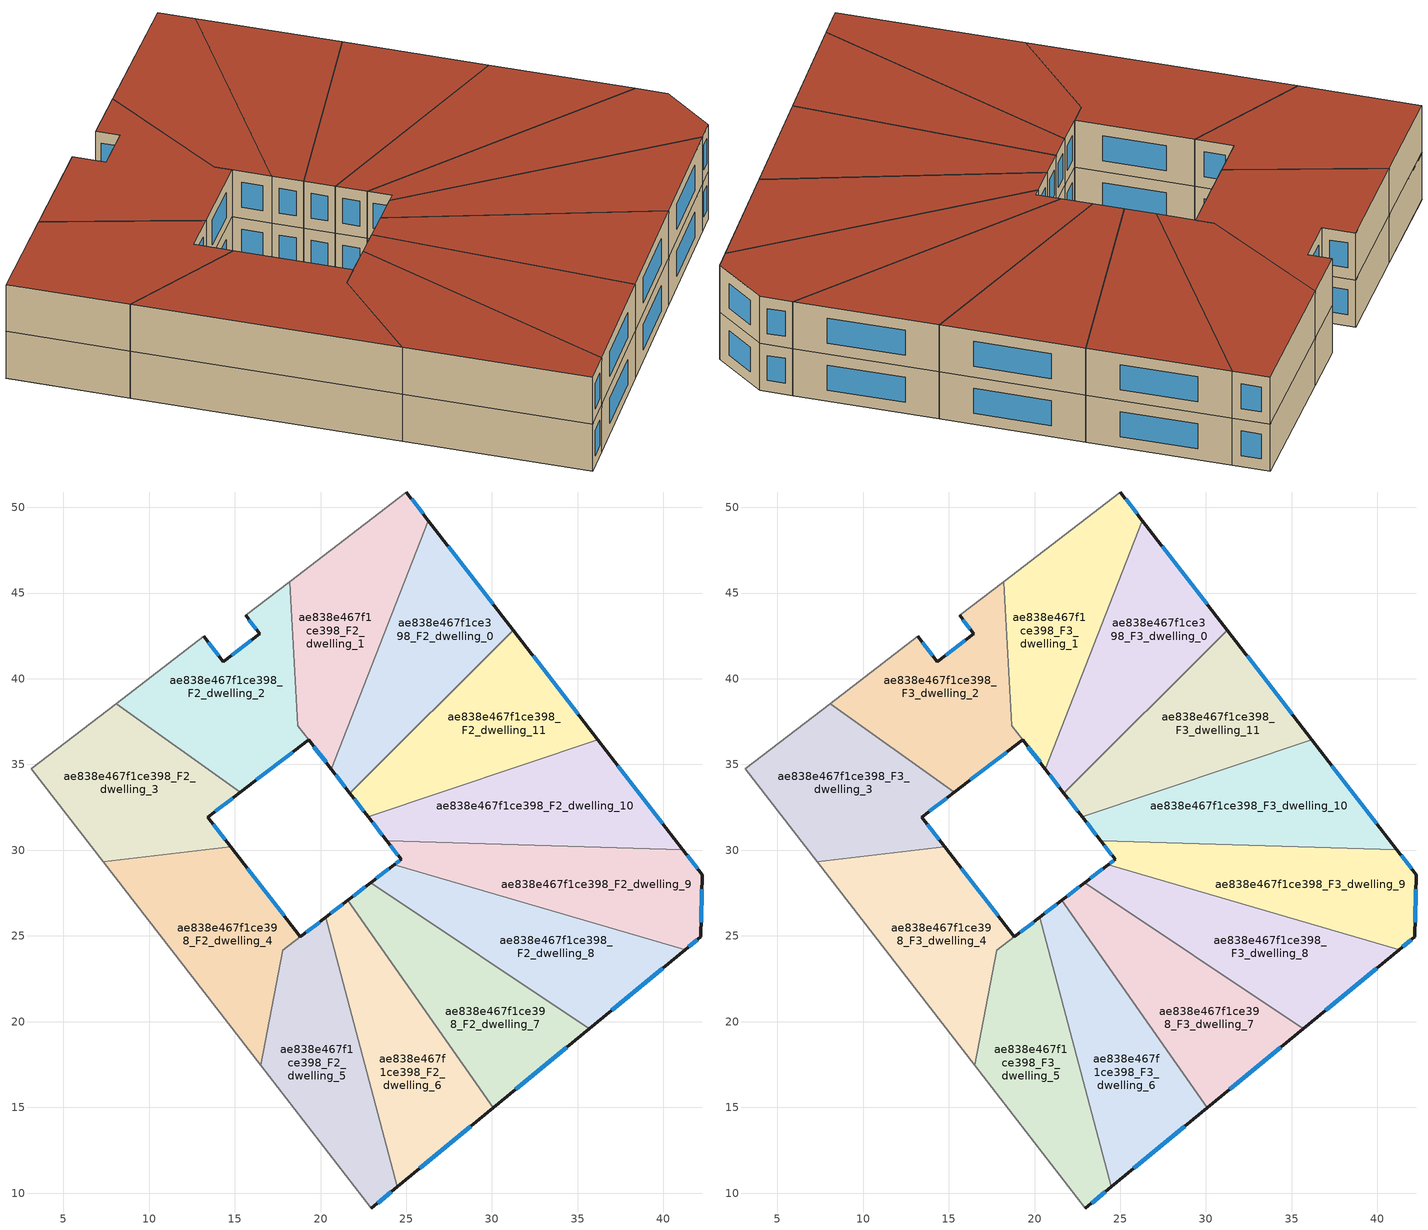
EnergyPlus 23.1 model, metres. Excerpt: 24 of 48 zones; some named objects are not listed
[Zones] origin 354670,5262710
ae838e467f1ce398_F2_dwelling_0
 floor to ae838e467f1ce398_F1_dwelling_0 (EU_floor_Construction): 26.29,49.22 31.24,42.83 21.71,33.33 20.63,34.72 z6
 wall outside (EU_wall_Construction): 20.63,34.72 21.71,33.33 / 31.24,42.83 26.29,49.22 z6:9
 wall to ae838e467f1ce398_F2_dwelling_1 (EU_wall_Construction): 26.29,49.22 20.63,34.72 z6:9
 wall to ae838e467f1ce398_F2_dwelling_11 (EU_wall_Construction): 21.71,33.33 31.24,42.83 z6:9
 window (EU_Window_Construction): 20.89,34.4 21.46,33.66 / 30.08,44.33 27.45,47.72 z6.7:8.3
ae838e467f1ce398_F2_dwelling_1
 floor to ae838e467f1ce398_F1_dwelling_1 (EU_floor_Construction): 25,50.89 26.29,49.22 20.63,34.72 18.68,37.25 18.19,45.66 z6
 wall outside (EU_wall_Construction): 26.29,49.22 25,50.89 / 19.31,36.44 20.63,34.72 z6:9
 wall adiabatic (EU_wall_Construction): 25,50.89 18.19,45.66 z6:9
 wall to ae838e467f1ce398_F2_dwelling_2 (EU_wall_Construction): 18.19,45.66 18.68,37.25 19.3,36.45 z6:9
 window (EU_Window_Construction): 25.99,49.62 25.31,50.5 / 19.62,36.04 20.32,35.13 z6.7:8.3
ae838e467f1ce398_F2_dwelling_10
 floor to ae838e467f1ce398_F1_dwelling_10 (EU_floor_Construction): 36.18,36.44 41.13,30.04 23.85,30.55 22.78,31.94 z6
 wall outside (EU_wall_Construction): 22.78,31.94 23.85,30.55 / 41.13,30.04 36.18,36.44 z6:9
 wall to ae838e467f1ce398_F2_dwelling_11 (EU_wall_Construction): 36.18,36.44 22.78,31.94 z6:9
 wall to ae838e467f1ce398_F2_dwelling_9 (EU_wall_Construction): 23.85,30.55 41.13,30.04 z6:9
 window (EU_Window_Construction): 23.03,31.62 23.6,30.88 / 39.97,31.54 37.34,34.93 z6.7:8.3
ae838e467f1ce398_F2_dwelling_11
 floor to ae838e467f1ce398_F1_dwelling_11 (EU_floor_Construction): 31.24,42.83 36.18,36.44 22.78,31.94 21.71,33.33 z6
 wall outside (EU_wall_Construction): 21.71,33.33 22.78,31.94 / 36.18,36.44 31.24,42.83 z6:9
 window (EU_Window_Construction): 21.96,33.01 22.53,32.27 / 35.02,37.94 32.4,41.33 z6.7:8.3
ae838e467f1ce398_F2_dwelling_2
 floor to ae838e467f1ce398_F1_dwelling_2 (EU_floor_Construction): 18.19,45.66 18.68,37.25 19.3,36.45 15.31,33.38 8.08,38.55 13.19,42.47 14.33,40.99 16.46,42.63 15.63,43.7 z6
 wall outside (EU_wall_Construction): 15.63,43.7 16.46,42.63 14.33,40.99 13.19,42.47 / 15.31,33.38 19.3,36.45 z6:9
 wall adiabatic (EU_wall_Construction): 13.19,42.47 8.09,38.55 / 18.19,45.66 15.63,43.7 z6:9
 wall to ae838e467f1ce398_F2_dwelling_3 (EU_wall_Construction): 8.08,38.55 15.31,33.38 z6:9
 window (EU_Window_Construction): 14.06,41.34 13.46,42.12 / 15.96,42.25 14.83,41.38 / 15.83,43.45 16.26,42.88 / 16.25,34.1 18.37,35.73 z6.7:8.3
ae838e467f1ce398_F2_dwelling_3
 floor to ae838e467f1ce398_F1_dwelling_3 (EU_floor_Construction): 15.31,33.38 13.43,31.93 14.77,30.19 7.33,29.32 3.13,34.75 8.08,38.55 z6
 wall outside (EU_wall_Construction): 14.77,30.19 13.43,31.93 15.31,33.38 z6:9
 wall adiabatic (EU_wall_Construction): 8.09,38.55 3.14,34.75 7.34,29.32 z6:9
 wall to ae838e467f1ce398_F2_dwelling_4 (EU_wall_Construction): 7.33,29.32 14.77,30.19 z6:9
 window (EU_Window_Construction): 13.87,32.27 14.87,33.04 / 14.45,30.6 13.74,31.52 z6.7:8.3
ae838e467f1ce398_F2_dwelling_4
 floor to ae838e467f1ce398_F1_dwelling_4 (EU_floor_Construction): 14.77,30.19 18.82,24.95 17.81,24.17 16.52,17.46 7.33,29.32 z6
 wall outside (EU_wall_Construction): 18.82,24.95 14.77,30.19 z6:9
 wall adiabatic (EU_wall_Construction): 7.34,29.32 16.52,17.46 z6:9
 wall to ae838e467f1ce398_F2_dwelling_5 (EU_wall_Construction): 17.81,24.17 18.82,24.95 / 16.52,17.46 17.81,24.16 z6:9
 window (EU_Window_Construction): 17.87,26.18 15.72,28.96 z6.7:8.3
ae838e467f1ce398_F2_dwelling_5
 floor to ae838e467f1ce398_F1_dwelling_5 (EU_floor_Construction): 20.29,26.08 24.47,10.37 22.97,9.13 16.52,17.46 17.81,24.17 z6
 wall outside (EU_wall_Construction): 20.29,26.08 18.83,24.95 / 22.97,9.13 24.47,10.37 z6:9
 wall adiabatic (EU_wall_Construction): 16.52,17.46 22.97,9.13 z6:9
 wall to ae838e467f1ce398_F2_dwelling_6 (EU_wall_Construction): 24.47,10.37 20.29,26.08 z6:9
 window (EU_Window_Construction): 19.95,25.81 19.17,25.21 / 23.32,9.42 24.12,10.08 z6.7:8.3
ae838e467f1ce398_F2_dwelling_6
 floor to ae838e467f1ce398_F1_dwelling_6 (EU_floor_Construction): 21.59,27.08 30.06,14.97 24.47,10.37 20.29,26.08 z6
 wall outside (EU_wall_Construction): 21.59,27.08 20.29,26.08 / 24.47,10.37 30.06,14.97 z6:9
 wall to ae838e467f1ce398_F2_dwelling_7 (EU_wall_Construction): 30.06,14.97 21.59,27.08 z6:9
 window (EU_Window_Construction): 21.29,26.84 20.6,26.31 / 25.79,11.45 28.75,13.89 z6.7:8.3
ae838e467f1ce398_F2_dwelling_7
 floor to ae838e467f1ce398_F1_dwelling_7 (EU_floor_Construction): 35.66,19.58 30.06,14.97 21.59,27.08 22.93,28.1 z6
 wall outside (EU_wall_Construction): 22.93,28.1 21.59,27.08 / 30.06,14.97 35.66,19.58 z6:9
 wall to ae838e467f1ce398_F2_dwelling_8 (EU_wall_Construction): 35.66,19.58 22.93,28.1 z6:9
 window (EU_Window_Construction): 22.62,27.86 21.91,27.32 / 31.38,16.05 34.35,18.49 z6.7:8.3
ae838e467f1ce398_F2_dwelling_8
 floor to ae838e467f1ce398_F1_dwelling_8 (EU_floor_Construction): 41.27,24.19 35.66,19.58 22.93,28.1 24.31,29.16 z6
 wall outside (EU_wall_Construction): 24.31,29.16 22.93,28.1 / 35.66,19.58 41.27,24.19 z6:9
 wall to ae838e467f1ce398_F2_dwelling_9 (EU_wall_Construction): 41.27,24.19 24.31,29.16 z6:9
 window (EU_Window_Construction): 23.98,28.91 23.25,28.35 / 36.98,20.66 39.96,23.11 z6.7:8.3
ae838e467f1ce398_F2_dwelling_9
 floor to ae838e467f1ce398_F1_dwelling_9 (EU_floor_Construction): 41.13,30.04 42.26,28.58 42.19,24.95 41.27,24.19 24.31,29.16 24.7,29.46 23.85,30.55 z6
 wall outside (EU_wall_Construction): 41.27,24.19 42.19,24.95 42.26,28.58 41.13,30.04 / 23.85,30.55 24.7,29.46 24.31,29.16 z6:9
 window (EU_Window_Construction): 41.49,24.37 41.97,24.77 / 24.61,29.39 24.4,29.23 / 24.05,30.3 24.5,29.72 / 41.99,28.92 41.39,29.7 / 42.2,25.8 42.24,27.73 z6.7:8.3
ae838e467f1ce398_F3_dwelling_0
 floor to ae838e467f1ce398_F2_dwelling_0 (EU_floor_Construction): 26.29,49.22 31.24,42.83 21.71,33.33 20.63,34.72 z9
 wall outside (EU_wall_Construction): 20.63,34.72 21.71,33.33 / 31.24,42.83 26.29,49.22 z9:12
 wall to ae838e467f1ce398_F3_dwelling_1 (EU_wall_Construction): 26.29,49.22 20.63,34.72 z9:12
 wall to ae838e467f1ce398_F3_dwelling_11 (EU_wall_Construction): 21.71,33.33 31.24,42.83 z9:12
 window (EU_Window_Construction): 20.89,34.4 21.46,33.66 / 30.08,44.33 27.45,47.72 z9.7:11.3
 roof outside (EU_roof_Construction): 31.24,42.83 26.29,49.22 20.63,34.72 21.71,33.33 z12
ae838e467f1ce398_F3_dwelling_1
 floor to ae838e467f1ce398_F2_dwelling_1 (EU_floor_Construction): 25,50.89 26.29,49.22 20.63,34.72 18.68,37.25 18.19,45.66 z9
 wall outside (EU_wall_Construction): 26.29,49.22 25,50.89 / 19.31,36.44 20.63,34.72 z9:12
 wall adiabatic (EU_wall_Construction): 25,50.89 18.19,45.66 z9:12
 wall to ae838e467f1ce398_F3_dwelling_2 (EU_wall_Construction): 18.19,45.66 18.68,37.25 19.3,36.45 z9:12
 window (EU_Window_Construction): 25.99,49.62 25.31,50.5 / 19.62,36.04 20.32,35.13 z9.7:11.3
 roof outside (EU_roof_Construction): 20.63,34.72 26.29,49.22 25,50.89 18.19,45.66 18.68,37.25 z12
ae838e467f1ce398_F3_dwelling_10
 floor to ae838e467f1ce398_F2_dwelling_10 (EU_floor_Construction): 36.18,36.44 41.13,30.04 23.85,30.55 22.78,31.94 z9
 wall outside (EU_wall_Construction): 22.78,31.94 23.85,30.55 / 41.13,30.04 36.18,36.44 z9:12
 wall to ae838e467f1ce398_F3_dwelling_11 (EU_wall_Construction): 36.18,36.44 22.78,31.94 z9:12
 wall to ae838e467f1ce398_F3_dwelling_9 (EU_wall_Construction): 23.85,30.55 41.13,30.04 z9:12
 window (EU_Window_Construction): 23.03,31.62 23.6,30.88 / 39.97,31.54 37.34,34.93 z9.7:11.3
 roof outside (EU_roof_Construction): 41.13,30.04 36.18,36.44 22.78,31.94 23.85,30.55 z12
ae838e467f1ce398_F3_dwelling_11
 floor to ae838e467f1ce398_F2_dwelling_11 (EU_floor_Construction): 31.24,42.83 36.18,36.44 22.78,31.94 21.71,33.33 z9
 wall outside (EU_wall_Construction): 21.71,33.33 22.78,31.94 / 36.18,36.44 31.24,42.83 z9:12
 window (EU_Window_Construction): 21.96,33.01 22.53,32.27 / 35.02,37.94 32.4,41.33 z9.7:11.3
 roof outside (EU_roof_Construction): 36.18,36.44 31.24,42.83 21.71,33.33 22.78,31.94 z12
ae838e467f1ce398_F3_dwelling_2
 floor to ae838e467f1ce398_F2_dwelling_2 (EU_floor_Construction): 18.19,45.66 18.68,37.25 19.3,36.45 15.31,33.38 8.08,38.55 13.19,42.47 14.33,40.99 16.46,42.63 15.63,43.7 z9
 wall outside (EU_wall_Construction): 15.63,43.7 16.46,42.63 14.33,40.99 13.19,42.47 / 15.31,33.38 19.3,36.45 z9:12
 wall adiabatic (EU_wall_Construction): 13.19,42.47 8.09,38.55 / 18.19,45.66 15.63,43.7 z9:12
 wall to ae838e467f1ce398_F3_dwelling_3 (EU_wall_Construction): 8.08,38.55 15.31,33.38 z9:12
 window (EU_Window_Construction): 14.06,41.34 13.46,42.12 / 15.96,42.25 14.83,41.38 / 15.83,43.45 16.26,42.88 / 16.25,34.1 18.37,35.73 z9.7:11.3
 roof outside (EU_roof_Construction): 19.3,36.45 18.68,37.25 18.19,45.66 15.63,43.7 16.46,42.63 14.33,40.99 13.19,42.47 8.08,38.55 15.31,33.38 z12
ae838e467f1ce398_F3_dwelling_3
 floor to ae838e467f1ce398_F2_dwelling_3 (EU_floor_Construction): 15.31,33.38 13.43,31.93 14.77,30.19 7.33,29.32 3.13,34.75 8.08,38.55 z9
 wall outside (EU_wall_Construction): 14.77,30.19 13.43,31.93 15.31,33.38 z9:12
 wall adiabatic (EU_wall_Construction): 8.09,38.55 3.14,34.75 7.34,29.32 z9:12
 wall to ae838e467f1ce398_F3_dwelling_4 (EU_wall_Construction): 7.33,29.32 14.77,30.19 z9:12
 window (EU_Window_Construction): 13.87,32.27 14.87,33.04 / 14.45,30.6 13.74,31.52 z9.7:11.3
 roof outside (EU_roof_Construction): 14.77,30.19 13.43,31.93 15.31,33.38 8.09,38.55 3.14,34.75 7.34,29.32 z12
ae838e467f1ce398_F3_dwelling_4
 floor to ae838e467f1ce398_F2_dwelling_4 (EU_floor_Construction): 14.77,30.19 18.82,24.95 17.81,24.17 16.52,17.46 7.33,29.32 z9
 wall outside (EU_wall_Construction): 18.82,24.95 14.77,30.19 z9:12
 wall adiabatic (EU_wall_Construction): 7.34,29.32 16.52,17.46 z9:12
 wall to ae838e467f1ce398_F3_dwelling_5 (EU_wall_Construction): 17.81,24.17 18.82,24.95 / 16.52,17.46 17.81,24.16 z9:12
 window (EU_Window_Construction): 17.87,26.18 15.72,28.96 z9.7:11.3
 roof outside (EU_roof_Construction): 16.52,17.46 17.81,24.17 18.82,24.95 14.77,30.19 7.33,29.32 z12
ae838e467f1ce398_F3_dwelling_5
 floor to ae838e467f1ce398_F2_dwelling_5 (EU_floor_Construction): 20.29,26.08 24.47,10.37 22.97,9.13 16.52,17.46 17.81,24.17 z9
 wall outside (EU_wall_Construction): 20.29,26.08 18.83,24.95 / 22.97,9.13 24.47,10.37 z9:12
 wall adiabatic (EU_wall_Construction): 16.52,17.46 22.97,9.13 z9:12
 wall to ae838e467f1ce398_F3_dwelling_6 (EU_wall_Construction): 24.47,10.37 20.29,26.08 z9:12
 window (EU_Window_Construction): 19.95,25.81 19.17,25.21 / 23.32,9.42 24.12,10.08 z9.7:11.3
 roof outside (EU_roof_Construction): 24.47,10.37 20.29,26.08 17.81,24.17 16.52,17.46 22.97,9.13 z12
ae838e467f1ce398_F3_dwelling_6
 floor to ae838e467f1ce398_F2_dwelling_6 (EU_floor_Construction): 21.59,27.08 30.06,14.97 24.47,10.37 20.29,26.08 z9
 wall outside (EU_wall_Construction): 21.59,27.08 20.29,26.08 / 24.47,10.37 30.06,14.97 z9:12
 wall to ae838e467f1ce398_F3_dwelling_7 (EU_wall_Construction): 30.06,14.97 21.59,27.08 z9:12
 window (EU_Window_Construction): 21.29,26.84 20.6,26.31 / 25.79,11.45 28.75,13.89 z9.7:11.3
 roof outside (EU_roof_Construction): 30.06,14.97 21.59,27.08 20.29,26.08 24.47,10.37 z12
ae838e467f1ce398_F3_dwelling_7
 floor to ae838e467f1ce398_F2_dwelling_7 (EU_floor_Construction): 35.66,19.58 30.06,14.97 21.59,27.08 22.93,28.1 z9
 wall outside (EU_wall_Construction): 22.93,28.1 21.59,27.08 / 30.06,14.97 35.66,19.58 z9:12
 wall to ae838e467f1ce398_F3_dwelling_8 (EU_wall_Construction): 35.66,19.58 22.93,28.1 z9:12
 window (EU_Window_Construction): 22.62,27.86 21.91,27.32 / 31.38,16.05 34.35,18.49 z9.7:11.3
 roof outside (EU_roof_Construction): 35.66,19.58 22.93,28.1 21.59,27.08 30.06,14.97 z12
ae838e467f1ce398_F3_dwelling_8
 floor to ae838e467f1ce398_F2_dwelling_8 (EU_floor_Construction): 41.27,24.19 35.66,19.58 22.93,28.1 24.31,29.16 z9
 wall outside (EU_wall_Construction): 24.31,29.16 22.93,28.1 / 35.66,19.58 41.27,24.19 z9:12
 wall to ae838e467f1ce398_F3_dwelling_9 (EU_wall_Construction): 41.27,24.19 24.31,29.16 z9:12
 window (EU_Window_Construction): 23.98,28.91 23.25,28.35 / 36.98,20.66 39.96,23.11 z9.7:11.3
 roof outside (EU_roof_Construction): 41.27,24.19 24.31,29.16 22.93,28.1 35.66,19.58 z12
ae838e467f1ce398_F3_dwelling_9
 floor to ae838e467f1ce398_F2_dwelling_9 (EU_floor_Construction): 41.13,30.04 42.26,28.58 42.19,24.95 41.27,24.19 24.31,29.16 24.7,29.46 23.85,30.55 z9
 wall outside (EU_wall_Construction): 41.27,24.19 42.19,24.95 42.26,28.58 41.13,30.04 / 23.85,30.55 24.7,29.46 24.31,29.16 z9:12
 window (EU_Window_Construction): 41.49,24.37 41.97,24.77 / 24.61,29.39 24.4,29.23 / 24.05,30.3 24.5,29.72 / 41.99,28.92 41.39,29.7 / 42.2,25.8 42.24,27.73 z9.7:11.3
 roof outside (EU_roof_Construction): 42.19,24.95 42.26,28.58 41.13,30.04 23.85,30.55 24.7,29.46 24.31,29.16 41.27,24.19 z12
[Building]
EU S2 Campaign: North Axis=0; Terrain=City; Solar Distribution=FullExterior
[Site:Location]
Budapest.Ferenc.Liszt.Intl.AP: Latitude=47.437; Longitude=19.256; Time Zone=1; Elevation=185
[SizingPeriod:WeatherFileDays]
AnnualSizingPeriod: Begin Month=1; Begin Day of Month=1; End Month=12; End Day of Month=31; Day of Week for Start Day=Monday; Use Weather File Daylight Saving Period=No; Use Weather File Rain and Snow Indicators=No
[MATERIAL]
EU_InternalMass_Material: Roughness=MediumRough; Thickness=0.1; Conductivity=1; Density=1800; Specific Heat=900; Thermal Absorptance=0.9; Solar Absorptance=0.7; Visible Absorptance=0.7
[MATERIAL:NOMASS] Roughness=MediumRough; Thermal Absorptance=0.9; Solar Absorptance=0.7; Visible Absorptance=0.7
Name | Thermal Resistance
EU_wall_NoMass | 0.832559
EU_roof_NoMass | 1.39638
EU_floor_NoMass | 0.872794
[WINDOWMATERIAL:SIMPLEGLAZINGSYSTEM]
EU_Window_SimpleGlazing: UFactor=2.79869; Solar Heat Gain Coefficient=0.75; Visible Transmittance=0.75
[CONSTRUCTION]
EU_wall_Construction: EU_wall_NoMass
EU_roof_Construction: EU_roof_NoMass
EU_floor_Construction: EU_floor_NoMass
EU_Window_Construction: EU_Window_SimpleGlazing
EU_InternalMass_Construction: EU_InternalMass_Material
[ZONE] Type=1; Multiplier=1; Ceiling Height=autocalculate; Floor Area=autocalculate; Part of Total Floor Area=Yes
Name | Volume
ae838e467f1ce398_F2_dwelling_0; ae838e467f1ce398_F3_dwelling_0 | 197.01
ae838e467f1ce398_F2_dwelling_1; ae838e467f1ce398_F3_dwelling_1 | 195.939
ae838e467f1ce398_F2_dwelling_10; ae838e467f1ce398_F3_dwelling_10 | 197.038
ae838e467f1ce398_F2_dwelling_11; ae838e467f1ce398_F3_dwelling_11 | 196.992
ae838e467f1ce398_F2_dwelling_2; ae838e467f1ce398_F3_dwelling_2 | 198.078
ae838e467f1ce398_F2_dwelling_3; ae838e467f1ce398_F3_dwelling_3 | 196.988
ae838e467f1ce398_F2_dwelling_4; ae838e467f1ce398_F3_dwelling_4 | 199.154
ae838e467f1ce398_F2_dwelling_5; ae838e467f1ce398_F3_dwelling_5 | 194.837
ae838e467f1ce398_F2_dwelling_6; ae838e467f1ce398_F3_dwelling_6 | 197.021
ae838e467f1ce398_F2_dwelling_7; ae838e467f1ce398_F3_dwelling_7 | 197.02
ae838e467f1ce398_F2_dwelling_8; ae838e467f1ce398_F3_dwelling_8 | 196.994
ae838e467f1ce398_F2_dwelling_9; ae838e467f1ce398_F3_dwelling_9 | 197.007
[INTERNALMASS] Construction=EU_InternalMass_Construction
Name | Zone or ZoneList | Surface Area
ae838e467f1ce398_F2_dwelling_0_EU_InternalMass | ae838e467f1ce398_F2_dwelling_0 | 65.67
ae838e467f1ce398_F2_dwelling_1_EU_InternalMass | ae838e467f1ce398_F2_dwelling_1 | 65.3165
ae838e467f1ce398_F2_dwelling_2_EU_InternalMass | ae838e467f1ce398_F2_dwelling_2 | 66.0291
ae838e467f1ce398_F2_dwelling_3_EU_InternalMass | ae838e467f1ce398_F2_dwelling_3 | 65.6629
ae838e467f1ce398_F2_dwelling_4_EU_InternalMass | ae838e467f1ce398_F2_dwelling_4 | 66.3859
ae838e467f1ce398_F2_dwelling_5_EU_InternalMass | ae838e467f1ce398_F2_dwelling_5 | 64.9457
ae838e467f1ce398_F2_dwelling_6_EU_InternalMass | ae838e467f1ce398_F2_dwelling_6 | 65.6739
ae838e467f1ce398_F2_dwelling_7_EU_InternalMass | ae838e467f1ce398_F2_dwelling_7 | 65.6733
ae838e467f1ce398_F2_dwelling_8_EU_InternalMass | ae838e467f1ce398_F2_dwelling_8 | 65.6647
ae838e467f1ce398_F2_dwelling_9_EU_InternalMass | ae838e467f1ce398_F2_dwelling_9 | 65.6693
ae838e467f1ce398_F2_dwelling_10_EU_InternalMass | ae838e467f1ce398_F2_dwelling_10 | 65.6795
ae838e467f1ce398_F2_dwelling_11_EU_InternalMass | ae838e467f1ce398_F2_dwelling_11 | 65.664
ae838e467f1ce398_F3_dwelling_0_EU_InternalMass | ae838e467f1ce398_F3_dwelling_0 | 65.67
ae838e467f1ce398_F3_dwelling_1_EU_InternalMass | ae838e467f1ce398_F3_dwelling_1 | 65.3165
ae838e467f1ce398_F3_dwelling_2_EU_InternalMass | ae838e467f1ce398_F3_dwelling_2 | 66.0291
ae838e467f1ce398_F3_dwelling_3_EU_InternalMass | ae838e467f1ce398_F3_dwelling_3 | 65.6629
ae838e467f1ce398_F3_dwelling_4_EU_InternalMass | ae838e467f1ce398_F3_dwelling_4 | 66.3859
ae838e467f1ce398_F3_dwelling_5_EU_InternalMass | ae838e467f1ce398_F3_dwelling_5 | 64.9457
ae838e467f1ce398_F3_dwelling_6_EU_InternalMass | ae838e467f1ce398_F3_dwelling_6 | 65.6739
ae838e467f1ce398_F3_dwelling_7_EU_InternalMass | ae838e467f1ce398_F3_dwelling_7 | 65.6733
ae838e467f1ce398_F3_dwelling_8_EU_InternalMass | ae838e467f1ce398_F3_dwelling_8 | 65.6647
ae838e467f1ce398_F3_dwelling_9_EU_InternalMass | ae838e467f1ce398_F3_dwelling_9 | 65.6693
ae838e467f1ce398_F3_dwelling_10_EU_InternalMass | ae838e467f1ce398_F3_dwelling_10 | 65.6795
ae838e467f1ce398_F3_dwelling_11_EU_InternalMass | ae838e467f1ce398_F3_dwelling_11 | 65.664
[OTHEREQUIPMENT] Fuel Type=Electricity; Design Level Calculation Method=Watts/Area; Power per Zone Floor Area=1; Fraction Latent=0; Fraction Radiant=0; Fraction Lost=0; Carbon Dioxide Generation Rate=0; EndUse Subcategory=EU_Step8_InternalGains
Name | Zone or ZoneList or Space or SpaceList | Schedule
EU_Step8_InternalGain_ae838e467f1ce398_F2_dwelling_0_f000 | ae838e467f1ce398_F2_dwelling_0 | EU_Step8_GainSchedule_ae838e467f1ce398_F2_dwelling_0_f000
EU_Step8_InternalGain_ae838e467f1ce398_F2_dwelling_1_f000 | ae838e467f1ce398_F2_dwelling_1 | EU_Step8_GainSchedule_ae838e467f1ce398_F2_dwelling_1_f000
EU_Step8_InternalGain_ae838e467f1ce398_F2_dwelling_2_f000 | ae838e467f1ce398_F2_dwelling_2 | EU_Step8_GainSchedule_ae838e467f1ce398_F2_dwelling_2_f000
EU_Step8_InternalGain_ae838e467f1ce398_F2_dwelling_3_f000 | ae838e467f1ce398_F2_dwelling_3 | EU_Step8_GainSchedule_ae838e467f1ce398_F2_dwelling_3_f000
EU_Step8_InternalGain_ae838e467f1ce398_F2_dwelling_4_f000 | ae838e467f1ce398_F2_dwelling_4 | EU_Step8_GainSchedule_ae838e467f1ce398_F2_dwelling_4_f000
EU_Step8_InternalGain_ae838e467f1ce398_F2_dwelling_5_f000 | ae838e467f1ce398_F2_dwelling_5 | EU_Step8_GainSchedule_ae838e467f1ce398_F2_dwelling_5_f000
EU_Step8_InternalGain_ae838e467f1ce398_F2_dwelling_6_f000 | ae838e467f1ce398_F2_dwelling_6 | EU_Step8_GainSchedule_ae838e467f1ce398_F2_dwelling_6_f000
EU_Step8_InternalGain_ae838e467f1ce398_F2_dwelling_7_f000 | ae838e467f1ce398_F2_dwelling_7 | EU_Step8_GainSchedule_ae838e467f1ce398_F2_dwelling_7_f000
EU_Step8_InternalGain_ae838e467f1ce398_F2_dwelling_8_f000 | ae838e467f1ce398_F2_dwelling_8 | EU_Step8_GainSchedule_ae838e467f1ce398_F2_dwelling_8_f000
EU_Step8_InternalGain_ae838e467f1ce398_F2_dwelling_9_f000 | ae838e467f1ce398_F2_dwelling_9 | EU_Step8_GainSchedule_ae838e467f1ce398_F2_dwelling_9_f000
EU_Step8_InternalGain_ae838e467f1ce398_F2_dwelling_10_f000 | ae838e467f1ce398_F2_dwelling_10 | EU_Step8_GainSchedule_ae838e467f1ce398_F2_dwelling_10_f000
EU_Step8_InternalGain_ae838e467f1ce398_F2_dwelling_11_f000 | ae838e467f1ce398_F2_dwelling_11 | EU_Step8_GainSchedule_ae838e467f1ce398_F2_dwelling_11_f000
EU_Step8_InternalGain_ae838e467f1ce398_F3_dwelling_0_f000 | ae838e467f1ce398_F3_dwelling_0 | EU_Step8_GainSchedule_ae838e467f1ce398_F3_dwelling_0_f000
EU_Step8_InternalGain_ae838e467f1ce398_F3_dwelling_1_f000 | ae838e467f1ce398_F3_dwelling_1 | EU_Step8_GainSchedule_ae838e467f1ce398_F3_dwelling_1_f000
EU_Step8_InternalGain_ae838e467f1ce398_F3_dwelling_2_f000 | ae838e467f1ce398_F3_dwelling_2 | EU_Step8_GainSchedule_ae838e467f1ce398_F3_dwelling_2_f000
EU_Step8_InternalGain_ae838e467f1ce398_F3_dwelling_3_f000 | ae838e467f1ce398_F3_dwelling_3 | EU_Step8_GainSchedule_ae838e467f1ce398_F3_dwelling_3_f000
EU_Step8_InternalGain_ae838e467f1ce398_F3_dwelling_4_f000 | ae838e467f1ce398_F3_dwelling_4 | EU_Step8_GainSchedule_ae838e467f1ce398_F3_dwelling_4_f000
EU_Step8_InternalGain_ae838e467f1ce398_F3_dwelling_5_f000 | ae838e467f1ce398_F3_dwelling_5 | EU_Step8_GainSchedule_ae838e467f1ce398_F3_dwelling_5_f000
EU_Step8_InternalGain_ae838e467f1ce398_F3_dwelling_6_f000 | ae838e467f1ce398_F3_dwelling_6 | EU_Step8_GainSchedule_ae838e467f1ce398_F3_dwelling_6_f000
EU_Step8_InternalGain_ae838e467f1ce398_F3_dwelling_7_f000 | ae838e467f1ce398_F3_dwelling_7 | EU_Step8_GainSchedule_ae838e467f1ce398_F3_dwelling_7_f000
EU_Step8_InternalGain_ae838e467f1ce398_F3_dwelling_8_f000 | ae838e467f1ce398_F3_dwelling_8 | EU_Step8_GainSchedule_ae838e467f1ce398_F3_dwelling_8_f000
EU_Step8_InternalGain_ae838e467f1ce398_F3_dwelling_9_f000 | ae838e467f1ce398_F3_dwelling_9 | EU_Step8_GainSchedule_ae838e467f1ce398_F3_dwelling_9_f000
EU_Step8_InternalGain_ae838e467f1ce398_F3_dwelling_10_f000 | ae838e467f1ce398_F3_dwelling_10 | EU_Step8_GainSchedule_ae838e467f1ce398_F3_dwelling_10_f000
EU_Step8_InternalGain_ae838e467f1ce398_F3_dwelling_11_f000 | ae838e467f1ce398_F3_dwelling_11 | EU_Step8_GainSchedule_ae838e467f1ce398_F3_dwelling_11_f000
[ZONEVENTILATION:DESIGNFLOWRATE] Schedule=EU_AlwaysOn; Design Flow Rate Calculation Method=AirChanges/Hour; Air Changes per Hour=0.475469; Ventilation Type=Natural; Fan Pressure Rise=0; Fan Total Efficiency=1; Constant Term Coefficient=1; Temperature Term Coefficient=0; Velocity Term Coefficient=0; Velocity Squared Term Coefficient=0; Minimum Indoor Temperature=-100; Maximum Indoor Temperature=100; Delta Temperature=-100; Minimum Outdoor Temperature=-100; Maximum Outdoor Temperature=100; Maximum Wind Speed=40
Name | Zone or ZoneList or Space or SpaceList
EU_ConstantAir_ae838e467f1ce398_F2_dwelling_0 | ae838e467f1ce398_F2_dwelling_0
EU_ConstantAir_ae838e467f1ce398_F2_dwelling_1 | ae838e467f1ce398_F2_dwelling_1
EU_ConstantAir_ae838e467f1ce398_F2_dwelling_2 | ae838e467f1ce398_F2_dwelling_2
EU_ConstantAir_ae838e467f1ce398_F2_dwelling_3 | ae838e467f1ce398_F2_dwelling_3
EU_ConstantAir_ae838e467f1ce398_F2_dwelling_4 | ae838e467f1ce398_F2_dwelling_4
EU_ConstantAir_ae838e467f1ce398_F2_dwelling_5 | ae838e467f1ce398_F2_dwelling_5
EU_ConstantAir_ae838e467f1ce398_F2_dwelling_6 | ae838e467f1ce398_F2_dwelling_6
EU_ConstantAir_ae838e467f1ce398_F2_dwelling_7 | ae838e467f1ce398_F2_dwelling_7
EU_ConstantAir_ae838e467f1ce398_F2_dwelling_8 | ae838e467f1ce398_F2_dwelling_8
EU_ConstantAir_ae838e467f1ce398_F2_dwelling_9 | ae838e467f1ce398_F2_dwelling_9
EU_ConstantAir_ae838e467f1ce398_F2_dwelling_10 | ae838e467f1ce398_F2_dwelling_10
EU_ConstantAir_ae838e467f1ce398_F2_dwelling_11 | ae838e467f1ce398_F2_dwelling_11
EU_ConstantAir_ae838e467f1ce398_F3_dwelling_0 | ae838e467f1ce398_F3_dwelling_0
EU_ConstantAir_ae838e467f1ce398_F3_dwelling_1 | ae838e467f1ce398_F3_dwelling_1
EU_ConstantAir_ae838e467f1ce398_F3_dwelling_2 | ae838e467f1ce398_F3_dwelling_2
EU_ConstantAir_ae838e467f1ce398_F3_dwelling_3 | ae838e467f1ce398_F3_dwelling_3
EU_ConstantAir_ae838e467f1ce398_F3_dwelling_4 | ae838e467f1ce398_F3_dwelling_4
EU_ConstantAir_ae838e467f1ce398_F3_dwelling_5 | ae838e467f1ce398_F3_dwelling_5
EU_ConstantAir_ae838e467f1ce398_F3_dwelling_6 | ae838e467f1ce398_F3_dwelling_6
EU_ConstantAir_ae838e467f1ce398_F3_dwelling_7 | ae838e467f1ce398_F3_dwelling_7
EU_ConstantAir_ae838e467f1ce398_F3_dwelling_8 | ae838e467f1ce398_F3_dwelling_8
EU_ConstantAir_ae838e467f1ce398_F3_dwelling_9 | ae838e467f1ce398_F3_dwelling_9
EU_ConstantAir_ae838e467f1ce398_F3_dwelling_10 | ae838e467f1ce398_F3_dwelling_10
EU_ConstantAir_ae838e467f1ce398_F3_dwelling_11 | ae838e467f1ce398_F3_dwelling_11
[HVACTEMPLATE:ZONE:IDEALLOADSAIRSYSTEM] System Availability Schedule=EU_AlwaysOn; Maximum Heating Supply Air Temperature=50; Minimum Cooling Supply Air Temperature=13; Maximum Heating Supply Air Humidity Ratio=0.0156; Minimum Cooling Supply Air Humidity Ratio=0.0077; Heating Limit=NoLimit; Cooling Limit=NoLimit; Heating Availability Schedule=EU_AlwaysOn; Cooling Availability Schedule=EU_CoolingOff; Dehumidification Control Type=ConstantSensibleHeatRatio; Cooling Sensible Heat Ratio=0.7; Dehumidification Setpoint=60; Humidification Control Type=None; Humidification Setpoint=30; Outdoor Air Method=None; Outdoor Air Flow Rate per Person=0.00944; Outdoor Air Flow Rate per Zone Floor Area=0; Outdoor Air Flow Rate per Zone=0; Demand Controlled Ventilation Type=None; Outdoor Air Economizer Type=NoEconomizer; Heat Recovery Type=None; Sensible Heat Recovery Effectiveness=0.7; Latent Heat Recovery Effectiveness=0.65
Name | Template Thermostat
ae838e467f1ce398_F2_dwelling_0 | EU_HeatOnly_ae838e467f1ce398_F2_dwelling_0
ae838e467f1ce398_F2_dwelling_1 | EU_HeatOnly_ae838e467f1ce398_F2_dwelling_1
ae838e467f1ce398_F2_dwelling_2 | EU_HeatOnly_ae838e467f1ce398_F2_dwelling_2
ae838e467f1ce398_F2_dwelling_3 | EU_HeatOnly_ae838e467f1ce398_F2_dwelling_3
ae838e467f1ce398_F2_dwelling_4 | EU_HeatOnly_ae838e467f1ce398_F2_dwelling_4
ae838e467f1ce398_F2_dwelling_5 | EU_HeatOnly_ae838e467f1ce398_F2_dwelling_5
ae838e467f1ce398_F2_dwelling_6 | EU_HeatOnly_ae838e467f1ce398_F2_dwelling_6
ae838e467f1ce398_F2_dwelling_7 | EU_HeatOnly_ae838e467f1ce398_F2_dwelling_7
ae838e467f1ce398_F2_dwelling_8 | EU_HeatOnly_ae838e467f1ce398_F2_dwelling_8
ae838e467f1ce398_F2_dwelling_9 | EU_HeatOnly_ae838e467f1ce398_F2_dwelling_9
ae838e467f1ce398_F2_dwelling_10 | EU_HeatOnly_ae838e467f1ce398_F2_dwelling_10
ae838e467f1ce398_F2_dwelling_11 | EU_HeatOnly_ae838e467f1ce398_F2_dwelling_11
ae838e467f1ce398_F3_dwelling_0 | EU_HeatOnly_ae838e467f1ce398_F3_dwelling_0
ae838e467f1ce398_F3_dwelling_1 | EU_HeatOnly_ae838e467f1ce398_F3_dwelling_1
ae838e467f1ce398_F3_dwelling_2 | EU_HeatOnly_ae838e467f1ce398_F3_dwelling_2
ae838e467f1ce398_F3_dwelling_3 | EU_HeatOnly_ae838e467f1ce398_F3_dwelling_3
ae838e467f1ce398_F3_dwelling_4 | EU_HeatOnly_ae838e467f1ce398_F3_dwelling_4
ae838e467f1ce398_F3_dwelling_5 | EU_HeatOnly_ae838e467f1ce398_F3_dwelling_5
ae838e467f1ce398_F3_dwelling_6 | EU_HeatOnly_ae838e467f1ce398_F3_dwelling_6
ae838e467f1ce398_F3_dwelling_7 | EU_HeatOnly_ae838e467f1ce398_F3_dwelling_7
ae838e467f1ce398_F3_dwelling_8 | EU_HeatOnly_ae838e467f1ce398_F3_dwelling_8
ae838e467f1ce398_F3_dwelling_9 | EU_HeatOnly_ae838e467f1ce398_F3_dwelling_9
ae838e467f1ce398_F3_dwelling_10 | EU_HeatOnly_ae838e467f1ce398_F3_dwelling_10
ae838e467f1ce398_F3_dwelling_11 | EU_HeatOnly_ae838e467f1ce398_F3_dwelling_11
[SIZING:ZONE] Zone Cooling Design Supply Air Temperature Input Method=SupplyAirTemperature; Zone Cooling Design Supply Air Temperature=13; Zone Heating Design Supply Air Temperature Input Method=SupplyAirTemperature; Zone Heating Design Supply Air Temperature=50; Zone Cooling Design Supply Air Humidity Ratio=0.008; Zone Heating Design Supply Air Humidity Ratio=0.008; Cooling Design Air Flow Method=DesignDay; Cooling Design Air Flow Rate=0; Cooling Minimum Air Flow per Zone Floor Area=0.000762; Cooling Minimum Air Flow=0; Cooling Minimum Air Flow Fraction=0.2; Heating Design Air Flow Method=DesignDay; Heating Design Air Flow Rate=0; Heating Maximum Air Flow per Zone Floor Area=0.002032; Heating Maximum Air Flow=0.141576; Heating Maximum Air Flow Fraction=0.3; Account for Dedicated Outdoor Air System=No; Dedicated Outdoor Air System Control Strategy=NeutralSupplyAir; Dedicated Outdoor Air Low Setpoint Temperature for Design=autosize; Dedicated Outdoor Air High Setpoint Temperature for Design=autosize; Zone Load Sizing Method=Sensible Load Only No Latent Load; Zone Latent Cooling Design Supply Air Humidity Ratio Input Method=HumidityRatioDifference; Zone Cooling Design Supply Air Humidity Ratio Difference=0.005; Zone Latent Heating Design Supply Air Humidity Ratio Input Method=HumidityRatioDifference; Zone Humidification Design Supply Air Humidity Ratio Difference=0.005
ae838e467f1ce398_F2_dwelling_0; ae838e467f1ce398_F2_dwelling_1; ae838e467f1ce398_F2_dwelling_2; ae838e467f1ce398_F2_dwelling_3; ae838e467f1ce398_F2_dwelling_4; ae838e467f1ce398_F2_dwelling_5; ae838e467f1ce398_F2_dwelling_6; ae838e467f1ce398_F2_dwelling_7; ae838e467f1ce398_F2_dwelling_8; ae838e467f1ce398_F2_dwelling_9; ae838e467f1ce398_F2_dwelling_10; ae838e467f1ce398_F2_dwelling_11; ae838e467f1ce398_F3_dwelling_0; ae838e467f1ce398_F3_dwelling_1; ae838e467f1ce398_F3_dwelling_2; ae838e467f1ce398_F3_dwelling_3; ae838e467f1ce398_F3_dwelling_4; ae838e467f1ce398_F3_dwelling_5; ae838e467f1ce398_F3_dwelling_6; ae838e467f1ce398_F3_dwelling_7; ae838e467f1ce398_F3_dwelling_8; ae838e467f1ce398_F3_dwelling_9; ae838e467f1ce398_F3_dwelling_10; ae838e467f1ce398_F3_dwelling_11
[SCHEDULE:CONSTANT]
Name | Hourly Value
EU_AlwaysOn | 1
EU_CoolingOff | 0
[SCHEDULE:FILE] Column Number=1; Rows to Skip at Top=0; Number of Hours of Data=8760; Column Separator=Comma; Interpolate to Timestep=No; Minutes per Item=60; Adjust Schedule for Daylight Savings=Yes
Name | File
EU_Step8_GainSchedule_ae838e467f1ce398_F2_dwelling_0_f000 | ../../schedules/ae838e467f1ce398/ae838e467f1ce398_F2_dwelling_0_f000_gain.csv
EU_Step8_GainSchedule_ae838e467f1ce398_F2_dwelling_1_f000 | ../../schedules/ae838e467f1ce398/ae838e467f1ce398_F2_dwelling_1_f000_gain.csv
EU_Step8_GainSchedule_ae838e467f1ce398_F2_dwelling_2_f000 | ../../schedules/ae838e467f1ce398/ae838e467f1ce398_F2_dwelling_2_f000_gain.csv
EU_Step8_GainSchedule_ae838e467f1ce398_F2_dwelling_3_f000 | ../../schedules/ae838e467f1ce398/ae838e467f1ce398_F2_dwelling_3_f000_gain.csv
EU_Step8_GainSchedule_ae838e467f1ce398_F2_dwelling_4_f000 | ../../schedules/ae838e467f1ce398/ae838e467f1ce398_F2_dwelling_4_f000_gain.csv
EU_Step8_GainSchedule_ae838e467f1ce398_F2_dwelling_5_f000 | ../../schedules/ae838e467f1ce398/ae838e467f1ce398_F2_dwelling_5_f000_gain.csv
EU_Step8_GainSchedule_ae838e467f1ce398_F2_dwelling_6_f000 | ../../schedules/ae838e467f1ce398/ae838e467f1ce398_F2_dwelling_6_f000_gain.csv
EU_Step8_GainSchedule_ae838e467f1ce398_F2_dwelling_7_f000 | ../../schedules/ae838e467f1ce398/ae838e467f1ce398_F2_dwelling_7_f000_gain.csv
EU_Step8_GainSchedule_ae838e467f1ce398_F2_dwelling_8_f000 | ../../schedules/ae838e467f1ce398/ae838e467f1ce398_F2_dwelling_8_f000_gain.csv
EU_Step8_GainSchedule_ae838e467f1ce398_F2_dwelling_9_f000 | ../../schedules/ae838e467f1ce398/ae838e467f1ce398_F2_dwelling_9_f000_gain.csv
EU_Step8_GainSchedule_ae838e467f1ce398_F2_dwelling_10_f000 | ../../schedules/ae838e467f1ce398/ae838e467f1ce398_F2_dwelling_10_f000_gain.csv
EU_Step8_GainSchedule_ae838e467f1ce398_F2_dwelling_11_f000 | ../../schedules/ae838e467f1ce398/ae838e467f1ce398_F2_dwelling_11_f000_gain.csv
EU_Step8_GainSchedule_ae838e467f1ce398_F3_dwelling_0_f000 | ../../schedules/ae838e467f1ce398/ae838e467f1ce398_F3_dwelling_0_f000_gain.csv
EU_Step8_GainSchedule_ae838e467f1ce398_F3_dwelling_1_f000 | ../../schedules/ae838e467f1ce398/ae838e467f1ce398_F3_dwelling_1_f000_gain.csv
EU_Step8_GainSchedule_ae838e467f1ce398_F3_dwelling_2_f000 | ../../schedules/ae838e467f1ce398/ae838e467f1ce398_F3_dwelling_2_f000_gain.csv
EU_Step8_GainSchedule_ae838e467f1ce398_F3_dwelling_3_f000 | ../../schedules/ae838e467f1ce398/ae838e467f1ce398_F3_dwelling_3_f000_gain.csv
EU_Step8_GainSchedule_ae838e467f1ce398_F3_dwelling_4_f000 | ../../schedules/ae838e467f1ce398/ae838e467f1ce398_F3_dwelling_4_f000_gain.csv
EU_Step8_GainSchedule_ae838e467f1ce398_F3_dwelling_5_f000 | ../../schedules/ae838e467f1ce398/ae838e467f1ce398_F3_dwelling_5_f000_gain.csv
EU_Step8_GainSchedule_ae838e467f1ce398_F3_dwelling_6_f000 | ../../schedules/ae838e467f1ce398/ae838e467f1ce398_F3_dwelling_6_f000_gain.csv
EU_Step8_GainSchedule_ae838e467f1ce398_F3_dwelling_7_f000 | ../../schedules/ae838e467f1ce398/ae838e467f1ce398_F3_dwelling_7_f000_gain.csv
EU_Step8_GainSchedule_ae838e467f1ce398_F3_dwelling_8_f000 | ../../schedules/ae838e467f1ce398/ae838e467f1ce398_F3_dwelling_8_f000_gain.csv
EU_Step8_GainSchedule_ae838e467f1ce398_F3_dwelling_9_f000 | ../../schedules/ae838e467f1ce398/ae838e467f1ce398_F3_dwelling_9_f000_gain.csv
EU_Step8_GainSchedule_ae838e467f1ce398_F3_dwelling_10_f000 | ../../schedules/ae838e467f1ce398/ae838e467f1ce398_F3_dwelling_10_f000_gain.csv
EU_Step8_GainSchedule_ae838e467f1ce398_F3_dwelling_11_f000 | ../../schedules/ae838e467f1ce398/ae838e467f1ce398_F3_dwelling_11_f000_gain.csv
